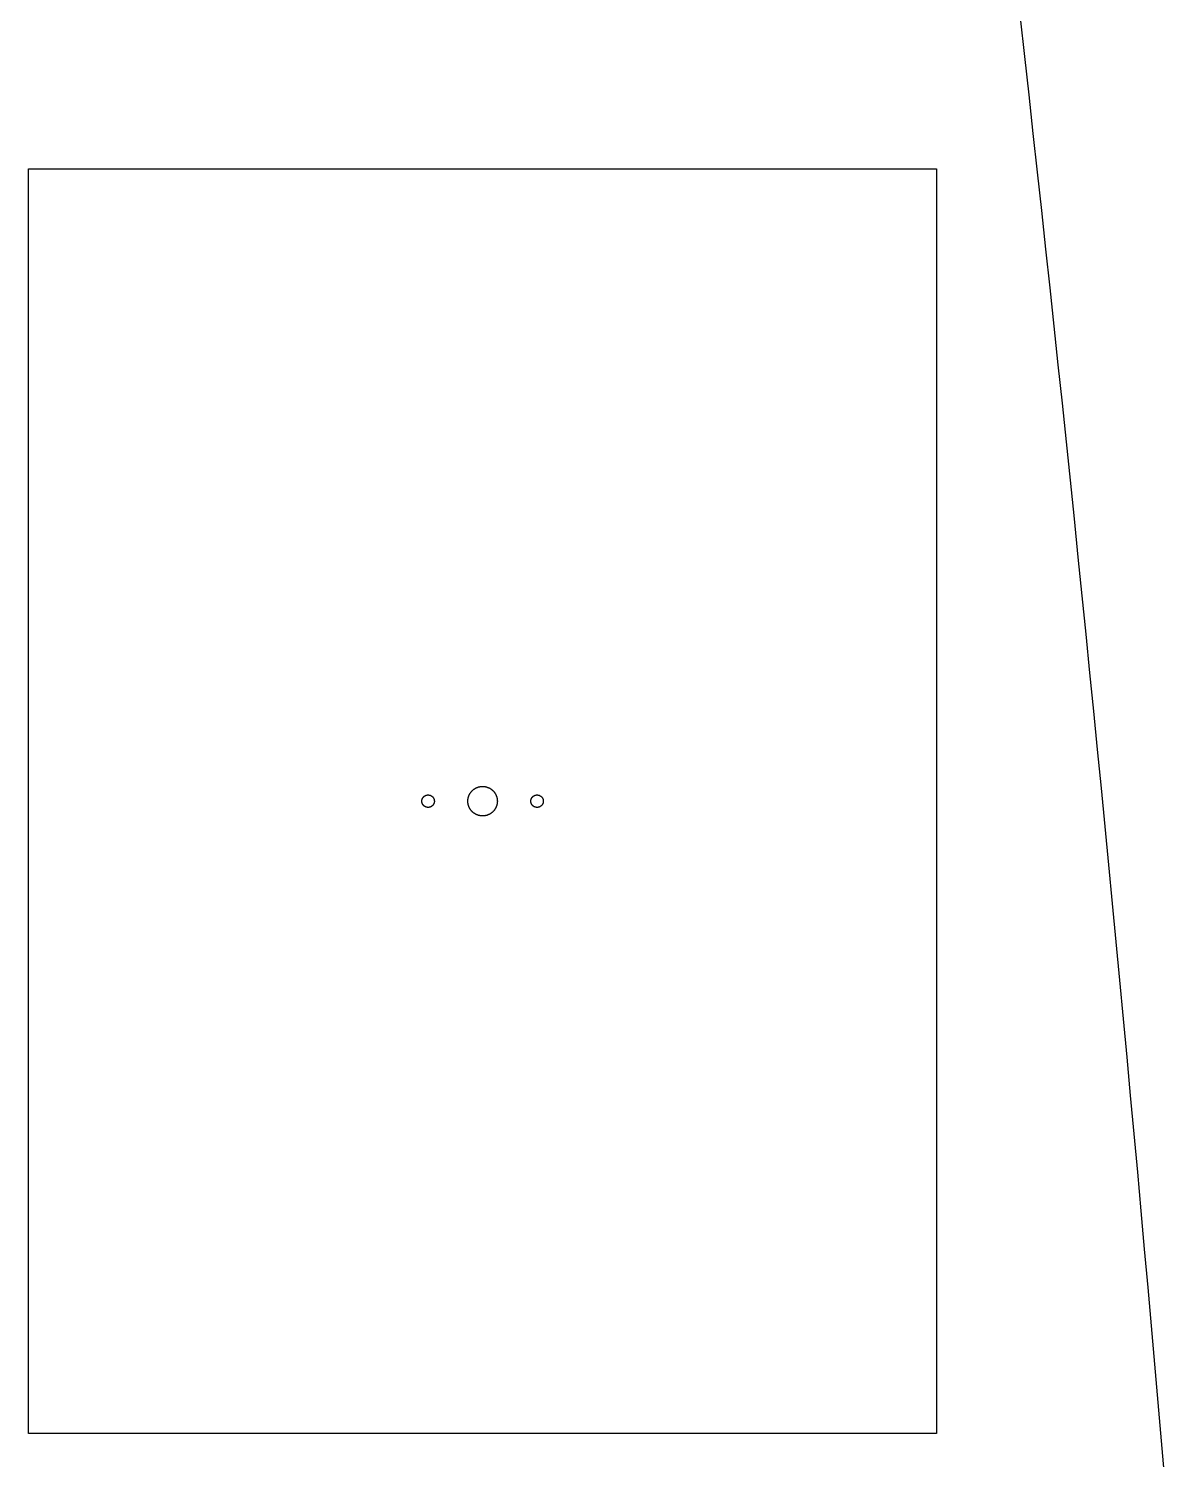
# Model space of a CAD drawing. Extents: x 20 to 1200, y -2407 to -64.
# Drawn here: x 20 to 520, y -1890 to -1259 of the extents above; entities that cross this region are included whole.
import ezdxf

# ---------------------------------------------------------------- set-up
doc = ezdxf.new("R2010")
doc.units = 0
doc.layers.add('DEFAULT', color=18, linetype='CONTINUOUS')

msp = doc.modelspace()

# ---------------------------------------------------------------- linework, layer by layer
at = {"layer": 'DEFAULT', "color": 18}
for p, q in [((20, -1878.75), (20, -1321.25)), ((20, -1321.25), (420, -1321.25)), ((420, -1321.25), (420, -1878.75)), ((420, -1878.75), (20, -1878.75))]:
    msp.add_line(p, q, dxfattribs=at)
for points in [[(456.834, -1254.67, 0), (458.733, -1271.67, 0), (460.62, -1288.67, 0), (462.495, -1305.67, 0), (464.357, -1322.66, 0), (466.207, -1339.65, 0), (468.045, -1356.64, 0), (469.87, -1373.63, 0), (471.683, -1390.61, 0), (473.484, -1407.59, 0), (475.272, -1424.57, 0), (477.048, -1441.55, 0), (478.812, -1458.52, 0), (480.563, -1475.49, 0), (482.302, -1492.46, 0), (484.029, -1509.43, 0), (485.743, -1526.39, 0), (487.446, -1543.35, 0), (489.136, -1560.31, 0), (490.814, -1577.27, 0), (492.479, -1594.22, 0), (494.132, -1611.17, 0), (495.773, -1628.12, 0), (497.402, -1645.06, 0), (499.019, -1662.01, 0), (500.623, -1678.95, 0), (502.215, -1695.89, 0), (503.795, -1712.82, 0), (505.363, -1729.75, 0), (506.919, -1746.68, 0), (508.462, -1763.61, 0), (509.994, -1780.53, 0), (511.513, -1797.45, 0), (513.02, -1814.37, 0), (514.515, -1831.29, 0), (515.997, -1848.2, 0), (517.468, -1865.11, 0), (518.926, -1882.02, 0), (520.372, -1898.92, 0)], [(226.5, -1600, 0), (226.499, -1600.13, 0), (226.495, -1600.26, 0), (226.488, -1600.39, 0), (226.479, -1600.52, 0), (226.467, -1600.65, 0), (226.452, -1600.79, 0), (226.435, -1600.92, 0), (226.414, -1601.05, 0), (226.391, -1601.19, 0), (226.364, -1601.32, 0), (226.335, -1601.46, 0), (226.302, -1601.59, 0), (226.266, -1601.73, 0), (226.227, -1601.86, 0), (226.185, -1602, 0), (226.14, -1602.13, 0), (226.092, -1602.27, 0), (226.04, -1602.4, 0), (225.986, -1602.53, 0), (225.928, -1602.67, 0), (225.866, -1602.8, 0), (225.802, -1602.93, 0), (225.734, -1603.06, 0), (225.664, -1603.19, 0), (225.59, -1603.32, 0), (225.513, -1603.44, 0), (225.433, -1603.57, 0), (225.35, -1603.69, 0), (225.264, -1603.81, 0), (225.175, -1603.93, 0), (225.083, -1604.05, 0), (224.988, -1604.17, 0), (224.891, -1604.28, 0), (224.791, -1604.39, 0), (224.688, -1604.5, 0), (224.583, -1604.61, 0), (224.475, -1604.71, 0), (224.365, -1604.82, 0), (224.253, -1604.92, 0), (224.139, -1605.01, 0), (224.022, -1605.11, 0), (223.904, -1605.2, 0), (223.783, -1605.29, 0), (223.661, -1605.37, 0), (223.537, -1605.45, 0), (223.412, -1605.53, 0), (223.285, -1605.61, 0), (223.157, -1605.68, 0), (223.028, -1605.75, 0), (222.898, -1605.82, 0), (222.766, -1605.88, 0), (222.634, -1605.94, 0), (222.501, -1606, 0), (222.368, -1606.05, 0), (222.233, -1606.1, 0), (222.099, -1606.15, 0), (221.964, -1606.2, 0), (221.829, -1606.24, 0), (221.693, -1606.28, 0), (221.558, -1606.31, 0), (221.423, -1606.34, 0), (221.288, -1606.37, 0), (221.153, -1606.4, 0), (221.019, -1606.42, 0), (220.885, -1606.44, 0), (220.752, -1606.46, 0), (220.619, -1606.47, 0), (220.487, -1606.48, 0), (220.356, -1606.49, 0), (220.226, -1606.5, 0), (220.096, -1606.5, 0), (219.968, -1606.5, 0), (219.839, -1606.5, 0), (219.709, -1606.49, 0), (219.578, -1606.49, 0), (219.447, -1606.48, 0), (219.315, -1606.46, 0), (219.182, -1606.45, 0), (219.048, -1606.43, 0), (218.914, -1606.41, 0), (218.779, -1606.38, 0), (218.645, -1606.36, 0), (218.509, -1606.33, 0), (218.374, -1606.29, 0), (218.239, -1606.26, 0), (218.104, -1606.22, 0), (217.969, -1606.17, 0), (217.834, -1606.13, 0), (217.7, -1606.08, 0), (217.566, -1606.03, 0), (217.432, -1605.97, 0), (217.3, -1605.91, 0), (217.168, -1605.85, 0), (217.037, -1605.79, 0), (216.907, -1605.72, 0), (216.778, -1605.65, 0), (216.651, -1605.57, 0), (216.525, -1605.49, 0), (216.401, -1605.41, 0), (216.278, -1605.33, 0), (216.156, -1605.24, 0), (216.037, -1605.15, 0), (215.919, -1605.06, 0), (215.804, -1604.96, 0), (215.691, -1604.87, 0), (215.579, -1604.77, 0), (215.471, -1604.66, 0), (215.364, -1604.56, 0), (215.26, -1604.45, 0), (215.159, -1604.34, 0), (215.06, -1604.22, 0), (214.964, -1604.11, 0), (214.871, -1603.99, 0), (214.78, -1603.87, 0), (214.693, -1603.75, 0), (214.608, -1603.63, 0), (214.527, -1603.51, 0), (214.448, -1603.38, 0), (214.373, -1603.25, 0), (214.301, -1603.13, 0), (214.231, -1603, 0), (214.165, -1602.86, 0), (214.103, -1602.73, 0), (214.043, -1602.6, 0), (213.987, -1602.47, 0), (213.934, -1602.33, 0), (213.884, -1602.2, 0), (213.837, -1602.07, 0), (213.793, -1601.93, 0), (213.753, -1601.79, 0), (213.715, -1601.66, 0), (213.681, -1601.52, 0), (213.65, -1601.39, 0), (213.622, -1601.25, 0), (213.597, -1601.12, 0), (213.575, -1600.99, 0), (213.556, -1600.85, 0), (213.54, -1600.72, 0), (213.526, -1600.59, 0), (213.516, -1600.45, 0), (213.508, -1600.32, 0), (213.503, -1600.19, 0), (213.5, -1600.06, 0), (213.5, -1599.94, 0), (213.503, -1599.81, 0), (213.508, -1599.68, 0), (213.516, -1599.55, 0), (213.526, -1599.41, 0), (213.54, -1599.28, 0), (213.556, -1599.15, 0), (213.575, -1599.01, 0), (213.597, -1598.88, 0), (213.622, -1598.75, 0), (213.65, -1598.61, 0), (213.681, -1598.48, 0), (213.715, -1598.34, 0), (213.753, -1598.21, 0), (213.793, -1598.07, 0), (213.837, -1597.93, 0), (213.884, -1597.8, 0), (213.934, -1597.67, 0), (213.987, -1597.53, 0), (214.043, -1597.4, 0), (214.103, -1597.27, 0), (214.165, -1597.14, 0), (214.231, -1597, 0), (214.301, -1596.87, 0), (214.373, -1596.75, 0), (214.448, -1596.62, 0), (214.527, -1596.49, 0), (214.608, -1596.37, 0), (214.693, -1596.25, 0), (214.78, -1596.13, 0), (214.871, -1596.01, 0), (214.964, -1595.89, 0), (215.06, -1595.78, 0), (215.159, -1595.66, 0), (215.26, -1595.55, 0), (215.364, -1595.44, 0), (215.471, -1595.34, 0), (215.579, -1595.23, 0), (215.691, -1595.13, 0), (215.804, -1595.04, 0), (215.919, -1594.94, 0), (216.037, -1594.85, 0), (216.156, -1594.76, 0), (216.278, -1594.67, 0), (216.401, -1594.59, 0), (216.525, -1594.51, 0), (216.651, -1594.43, 0), (216.778, -1594.35, 0), (216.907, -1594.28, 0), (217.037, -1594.21, 0), (217.168, -1594.15, 0), (217.3, -1594.09, 0), (217.432, -1594.03, 0), (217.566, -1593.97, 0), (217.7, -1593.92, 0), (217.834, -1593.87, 0), (217.969, -1593.83, 0), (218.104, -1593.78, 0), (218.239, -1593.74, 0), (218.374, -1593.71, 0), (218.509, -1593.67, 0), (218.645, -1593.64, 0), (218.779, -1593.62, 0), (218.914, -1593.59, 0), (219.048, -1593.57, 0), (219.182, -1593.55, 0), (219.315, -1593.54, 0), (219.447, -1593.52, 0), (219.578, -1593.51, 0), (219.709, -1593.51, 0), (219.839, -1593.5, 0), (219.968, -1593.5, 0), (220.096, -1593.5, 0), (220.226, -1593.5, 0), (220.356, -1593.51, 0), (220.487, -1593.52, 0), (220.619, -1593.53, 0), (220.752, -1593.54, 0), (220.885, -1593.56, 0), (221.019, -1593.58, 0), (221.153, -1593.6, 0), (221.288, -1593.63, 0), (221.423, -1593.66, 0), (221.558, -1593.69, 0), (221.693, -1593.72, 0), (221.829, -1593.76, 0), (221.964, -1593.8, 0), (222.099, -1593.85, 0), (222.233, -1593.9, 0), (222.368, -1593.95, 0), (222.501, -1594, 0), (222.634, -1594.06, 0), (222.766, -1594.12, 0), (222.898, -1594.18, 0), (223.028, -1594.25, 0), (223.157, -1594.32, 0), (223.285, -1594.39, 0), (223.412, -1594.47, 0), (223.537, -1594.55, 0), (223.661, -1594.63, 0), (223.783, -1594.71, 0), (223.904, -1594.8, 0), (224.022, -1594.89, 0), (224.139, -1594.99, 0), (224.253, -1595.08, 0), (224.365, -1595.18, 0), (224.475, -1595.29, 0), (224.583, -1595.39, 0), (224.688, -1595.5, 0), (224.791, -1595.61, 0), (224.891, -1595.72, 0), (224.988, -1595.83, 0), (225.083, -1595.95, 0), (225.175, -1596.07, 0), (225.264, -1596.19, 0), (225.35, -1596.31, 0), (225.433, -1596.43, 0), (225.513, -1596.56, 0), (225.59, -1596.68, 0), (225.664, -1596.81, 0), (225.734, -1596.94, 0), (225.802, -1597.07, 0), (225.866, -1597.2, 0), (225.928, -1597.33, 0), (225.986, -1597.47, 0), (226.04, -1597.6, 0), (226.092, -1597.73, 0), (226.14, -1597.87, 0), (226.185, -1598, 0), (226.227, -1598.14, 0), (226.266, -1598.27, 0), (226.302, -1598.41, 0), (226.335, -1598.54, 0), (226.364, -1598.68, 0), (226.391, -1598.81, 0), (226.414, -1598.95, 0), (226.435, -1599.08, 0), (226.452, -1599.21, 0), (226.467, -1599.35, 0), (226.479, -1599.48, 0), (226.488, -1599.61, 0), (226.495, -1599.74, 0), (226.499, -1599.87, 0), (226.5, -1600, 0)], [(198.75, -1600, 0), (198.749, -1600.05, 0), (198.748, -1600.11, 0), (198.745, -1600.16, 0), (198.741, -1600.22, 0), (198.736, -1600.28, 0), (198.73, -1600.33, 0), (198.722, -1600.39, 0), (198.714, -1600.45, 0), (198.704, -1600.5, 0), (198.693, -1600.56, 0), (198.68, -1600.62, 0), (198.666, -1600.67, 0), (198.651, -1600.73, 0), (198.635, -1600.79, 0), (198.617, -1600.85, 0), (198.598, -1600.9, 0), (198.577, -1600.96, 0), (198.556, -1601.02, 0), (198.532, -1601.07, 0), (198.508, -1601.13, 0), (198.482, -1601.18, 0), (198.455, -1601.24, 0), (198.426, -1601.29, 0), (198.396, -1601.35, 0), (198.365, -1601.4, 0), (198.332, -1601.46, 0), (198.299, -1601.51, 0), (198.263, -1601.56, 0), (198.227, -1601.61, 0), (198.189, -1601.66, 0), (198.15, -1601.71, 0), (198.11, -1601.76, 0), (198.069, -1601.81, 0), (198.027, -1601.86, 0), (197.983, -1601.9, 0), (197.939, -1601.95, 0), (197.893, -1601.99, 0), (197.847, -1602.04, 0), (197.799, -1602.08, 0), (197.751, -1602.12, 0), (197.702, -1602.16, 0), (197.652, -1602.2, 0), (197.601, -1602.24, 0), (197.549, -1602.27, 0), (197.497, -1602.31, 0), (197.444, -1602.34, 0), (197.39, -1602.37, 0), (197.336, -1602.4, 0), (197.281, -1602.43, 0), (197.226, -1602.46, 0), (197.17, -1602.49, 0), (197.114, -1602.51, 0), (197.058, -1602.54, 0), (197.002, -1602.56, 0), (196.945, -1602.58, 0), (196.888, -1602.6, 0), (196.831, -1602.62, 0), (196.774, -1602.64, 0), (196.716, -1602.66, 0), (196.659, -1602.67, 0), (196.602, -1602.68, 0), (196.545, -1602.7, 0), (196.488, -1602.71, 0), (196.431, -1602.72, 0), (196.374, -1602.72, 0), (196.318, -1602.73, 0), (196.262, -1602.74, 0), (196.206, -1602.74, 0), (196.151, -1602.75, 0), (196.096, -1602.75, 0), (196.041, -1602.75, 0), (195.986, -1602.75, 0), (195.932, -1602.75, 0), (195.877, -1602.75, 0), (195.822, -1602.74, 0), (195.766, -1602.74, 0), (195.71, -1602.73, 0), (195.654, -1602.73, 0), (195.597, -1602.72, 0), (195.54, -1602.71, 0), (195.484, -1602.7, 0), (195.427, -1602.69, 0), (195.369, -1602.68, 0), (195.312, -1602.66, 0), (195.255, -1602.65, 0), (195.198, -1602.63, 0), (195.141, -1602.61, 0), (195.084, -1602.59, 0), (195.027, -1602.57, 0), (194.97, -1602.55, 0), (194.914, -1602.53, 0), (194.858, -1602.5, 0), (194.802, -1602.48, 0), (194.746, -1602.45, 0), (194.691, -1602.42, 0), (194.637, -1602.39, 0), (194.583, -1602.36, 0), (194.53, -1602.32, 0), (194.477, -1602.29, 0), (194.425, -1602.25, 0), (194.374, -1602.22, 0), (194.323, -1602.18, 0), (194.274, -1602.14, 0), (194.225, -1602.1, 0), (194.177, -1602.06, 0), (194.13, -1602.02, 0), (194.084, -1601.97, 0), (194.039, -1601.93, 0), (193.995, -1601.88, 0), (193.952, -1601.84, 0), (193.91, -1601.79, 0), (193.869, -1601.74, 0), (193.83, -1601.69, 0), (193.792, -1601.64, 0), (193.755, -1601.59, 0), (193.719, -1601.54, 0), (193.684, -1601.48, 0), (193.651, -1601.43, 0), (193.619, -1601.38, 0), (193.589, -1601.32, 0), (193.559, -1601.27, 0), (193.532, -1601.21, 0), (193.505, -1601.16, 0), (193.48, -1601.1, 0), (193.456, -1601.04, 0), (193.433, -1600.99, 0), (193.412, -1600.93, 0), (193.392, -1600.87, 0), (193.374, -1600.82, 0), (193.357, -1600.76, 0), (193.341, -1600.7, 0), (193.327, -1600.64, 0), (193.314, -1600.59, 0), (193.302, -1600.53, 0), (193.291, -1600.47, 0), (193.282, -1600.42, 0), (193.274, -1600.36, 0), (193.267, -1600.3, 0), (193.261, -1600.25, 0), (193.257, -1600.19, 0), (193.253, -1600.14, 0), (193.251, -1600.08, 0), (193.25, -1600.03, 0), (193.25, -1599.97, 0), (193.251, -1599.92, 0), (193.253, -1599.86, 0), (193.257, -1599.81, 0), (193.261, -1599.75, 0), (193.267, -1599.7, 0), (193.274, -1599.64, 0), (193.282, -1599.58, 0), (193.291, -1599.53, 0), (193.302, -1599.47, 0), (193.314, -1599.41, 0), (193.327, -1599.36, 0), (193.341, -1599.3, 0), (193.357, -1599.24, 0), (193.374, -1599.18, 0), (193.392, -1599.13, 0), (193.412, -1599.07, 0), (193.433, -1599.01, 0), (193.456, -1598.96, 0), (193.48, -1598.9, 0), (193.505, -1598.84, 0), (193.532, -1598.79, 0), (193.559, -1598.73, 0), (193.589, -1598.68, 0), (193.619, -1598.62, 0), (193.651, -1598.57, 0), (193.684, -1598.52, 0), (193.719, -1598.46, 0), (193.755, -1598.41, 0), (193.792, -1598.36, 0), (193.83, -1598.31, 0), (193.869, -1598.26, 0), (193.91, -1598.21, 0), (193.952, -1598.16, 0), (193.995, -1598.12, 0), (194.039, -1598.07, 0), (194.084, -1598.03, 0), (194.13, -1597.98, 0), (194.177, -1597.94, 0), (194.225, -1597.9, 0), (194.274, -1597.86, 0), (194.323, -1597.82, 0), (194.374, -1597.78, 0), (194.425, -1597.75, 0), (194.477, -1597.71, 0), (194.53, -1597.68, 0), (194.583, -1597.64, 0), (194.637, -1597.61, 0), (194.691, -1597.58, 0), (194.746, -1597.55, 0), (194.802, -1597.52, 0), (194.858, -1597.5, 0), (194.914, -1597.47, 0), (194.97, -1597.45, 0), (195.027, -1597.43, 0), (195.084, -1597.41, 0), (195.141, -1597.39, 0), (195.198, -1597.37, 0), (195.255, -1597.35, 0), (195.312, -1597.34, 0), (195.369, -1597.32, 0), (195.427, -1597.31, 0), (195.484, -1597.3, 0), (195.54, -1597.29, 0), (195.597, -1597.28, 0), (195.654, -1597.27, 0), (195.71, -1597.27, 0), (195.766, -1597.26, 0), (195.822, -1597.26, 0), (195.877, -1597.25, 0), (195.932, -1597.25, 0), (195.986, -1597.25, 0), (196.041, -1597.25, 0), (196.096, -1597.25, 0), (196.151, -1597.25, 0), (196.206, -1597.26, 0), (196.262, -1597.26, 0), (196.318, -1597.27, 0), (196.374, -1597.28, 0), (196.431, -1597.28, 0), (196.488, -1597.29, 0), (196.545, -1597.3, 0), (196.602, -1597.32, 0), (196.659, -1597.33, 0), (196.716, -1597.34, 0), (196.774, -1597.36, 0), (196.831, -1597.38, 0), (196.888, -1597.4, 0), (196.945, -1597.42, 0), (197.002, -1597.44, 0), (197.058, -1597.46, 0), (197.114, -1597.49, 0), (197.17, -1597.51, 0), (197.226, -1597.54, 0), (197.281, -1597.57, 0), (197.336, -1597.6, 0), (197.39, -1597.63, 0), (197.444, -1597.66, 0), (197.497, -1597.69, 0), (197.549, -1597.73, 0), (197.601, -1597.76, 0), (197.652, -1597.8, 0), (197.702, -1597.84, 0), (197.751, -1597.88, 0), (197.799, -1597.92, 0), (197.847, -1597.96, 0), (197.893, -1598.01, 0), (197.939, -1598.05, 0), (197.983, -1598.1, 0), (198.027, -1598.14, 0), (198.069, -1598.19, 0), (198.11, -1598.24, 0), (198.15, -1598.29, 0), (198.189, -1598.34, 0), (198.227, -1598.39, 0), (198.263, -1598.44, 0), (198.299, -1598.49, 0), (198.332, -1598.54, 0), (198.365, -1598.6, 0), (198.396, -1598.65, 0), (198.426, -1598.71, 0), (198.455, -1598.76, 0), (198.482, -1598.82, 0), (198.508, -1598.87, 0), (198.532, -1598.93, 0), (198.556, -1598.98, 0), (198.577, -1599.04, 0), (198.598, -1599.1, 0), (198.617, -1599.15, 0), (198.635, -1599.21, 0), (198.651, -1599.27, 0), (198.666, -1599.33, 0), (198.68, -1599.38, 0), (198.693, -1599.44, 0), (198.704, -1599.5, 0), (198.714, -1599.55, 0), (198.722, -1599.61, 0), (198.73, -1599.67, 0), (198.736, -1599.72, 0), (198.741, -1599.78, 0), (198.745, -1599.84, 0), (198.748, -1599.89, 0), (198.749, -1599.95, 0), (198.75, -1600, 0)], [(246.75, -1600, 0), (246.749, -1600.05, 0), (246.748, -1600.11, 0), (246.745, -1600.16, 0), (246.741, -1600.22, 0), (246.736, -1600.28, 0), (246.73, -1600.33, 0), (246.722, -1600.39, 0), (246.714, -1600.45, 0), (246.704, -1600.5, 0), (246.693, -1600.56, 0), (246.68, -1600.62, 0), (246.666, -1600.67, 0), (246.651, -1600.73, 0), (246.635, -1600.79, 0), (246.617, -1600.85, 0), (246.598, -1600.9, 0), (246.577, -1600.96, 0), (246.556, -1601.02, 0), (246.532, -1601.07, 0), (246.508, -1601.13, 0), (246.482, -1601.18, 0), (246.455, -1601.24, 0), (246.426, -1601.29, 0), (246.396, -1601.35, 0), (246.365, -1601.4, 0), (246.332, -1601.46, 0), (246.299, -1601.51, 0), (246.263, -1601.56, 0), (246.227, -1601.61, 0), (246.189, -1601.66, 0), (246.15, -1601.71, 0), (246.11, -1601.76, 0), (246.069, -1601.81, 0), (246.027, -1601.86, 0), (245.983, -1601.9, 0), (245.939, -1601.95, 0), (245.893, -1601.99, 0), (245.847, -1602.04, 0), (245.799, -1602.08, 0), (245.751, -1602.12, 0), (245.702, -1602.16, 0), (245.652, -1602.2, 0), (245.601, -1602.24, 0), (245.549, -1602.27, 0), (245.497, -1602.31, 0), (245.444, -1602.34, 0), (245.39, -1602.37, 0), (245.336, -1602.4, 0), (245.281, -1602.43, 0), (245.226, -1602.46, 0), (245.17, -1602.49, 0), (245.114, -1602.51, 0), (245.058, -1602.54, 0), (245.002, -1602.56, 0), (244.945, -1602.58, 0), (244.888, -1602.6, 0), (244.831, -1602.62, 0), (244.774, -1602.64, 0), (244.716, -1602.66, 0), (244.659, -1602.67, 0), (244.602, -1602.68, 0), (244.545, -1602.7, 0), (244.488, -1602.71, 0), (244.431, -1602.72, 0), (244.374, -1602.72, 0), (244.318, -1602.73, 0), (244.262, -1602.74, 0), (244.206, -1602.74, 0), (244.151, -1602.75, 0), (244.096, -1602.75, 0), (244.041, -1602.75, 0), (243.986, -1602.75, 0), (243.932, -1602.75, 0), (243.877, -1602.75, 0), (243.822, -1602.74, 0), (243.766, -1602.74, 0), (243.71, -1602.73, 0), (243.654, -1602.73, 0), (243.597, -1602.72, 0), (243.54, -1602.71, 0), (243.484, -1602.7, 0), (243.427, -1602.69, 0), (243.369, -1602.68, 0), (243.312, -1602.66, 0), (243.255, -1602.65, 0), (243.198, -1602.63, 0), (243.141, -1602.61, 0), (243.084, -1602.59, 0), (243.027, -1602.57, 0), (242.97, -1602.55, 0), (242.914, -1602.53, 0), (242.858, -1602.5, 0), (242.802, -1602.48, 0), (242.746, -1602.45, 0), (242.691, -1602.42, 0), (242.637, -1602.39, 0), (242.583, -1602.36, 0), (242.53, -1602.32, 0), (242.477, -1602.29, 0), (242.425, -1602.25, 0), (242.374, -1602.22, 0), (242.323, -1602.18, 0), (242.274, -1602.14, 0), (242.225, -1602.1, 0), (242.177, -1602.06, 0), (242.13, -1602.02, 0), (242.084, -1601.97, 0), (242.039, -1601.93, 0), (241.995, -1601.88, 0), (241.952, -1601.84, 0), (241.91, -1601.79, 0), (241.869, -1601.74, 0), (241.83, -1601.69, 0), (241.792, -1601.64, 0), (241.755, -1601.59, 0), (241.719, -1601.54, 0), (241.684, -1601.48, 0), (241.651, -1601.43, 0), (241.619, -1601.38, 0), (241.589, -1601.32, 0), (241.559, -1601.27, 0), (241.532, -1601.21, 0), (241.505, -1601.16, 0), (241.48, -1601.1, 0), (241.456, -1601.04, 0), (241.433, -1600.99, 0), (241.412, -1600.93, 0), (241.392, -1600.87, 0), (241.374, -1600.82, 0), (241.357, -1600.76, 0), (241.341, -1600.7, 0), (241.327, -1600.64, 0), (241.314, -1600.59, 0), (241.302, -1600.53, 0), (241.291, -1600.47, 0), (241.282, -1600.42, 0), (241.274, -1600.36, 0), (241.267, -1600.3, 0), (241.261, -1600.25, 0), (241.257, -1600.19, 0), (241.253, -1600.14, 0), (241.251, -1600.08, 0), (241.25, -1600.03, 0), (241.25, -1599.97, 0), (241.251, -1599.92, 0), (241.253, -1599.86, 0), (241.257, -1599.81, 0), (241.261, -1599.75, 0), (241.267, -1599.7, 0), (241.274, -1599.64, 0), (241.282, -1599.58, 0), (241.291, -1599.53, 0), (241.302, -1599.47, 0), (241.314, -1599.41, 0), (241.327, -1599.36, 0), (241.341, -1599.3, 0), (241.357, -1599.24, 0), (241.374, -1599.18, 0), (241.392, -1599.13, 0), (241.412, -1599.07, 0), (241.433, -1599.01, 0), (241.456, -1598.96, 0), (241.48, -1598.9, 0), (241.505, -1598.84, 0), (241.532, -1598.79, 0), (241.559, -1598.73, 0), (241.589, -1598.68, 0), (241.619, -1598.62, 0), (241.651, -1598.57, 0), (241.684, -1598.52, 0), (241.719, -1598.46, 0), (241.755, -1598.41, 0), (241.792, -1598.36, 0), (241.83, -1598.31, 0), (241.869, -1598.26, 0), (241.91, -1598.21, 0), (241.952, -1598.16, 0), (241.995, -1598.12, 0), (242.039, -1598.07, 0), (242.084, -1598.03, 0), (242.13, -1597.98, 0), (242.177, -1597.94, 0), (242.225, -1597.9, 0), (242.274, -1597.86, 0), (242.323, -1597.82, 0), (242.374, -1597.78, 0), (242.425, -1597.75, 0), (242.477, -1597.71, 0), (242.53, -1597.68, 0), (242.583, -1597.64, 0), (242.637, -1597.61, 0), (242.691, -1597.58, 0), (242.746, -1597.55, 0), (242.802, -1597.52, 0), (242.858, -1597.5, 0), (242.914, -1597.47, 0), (242.97, -1597.45, 0), (243.027, -1597.43, 0), (243.084, -1597.41, 0), (243.141, -1597.39, 0), (243.198, -1597.37, 0), (243.255, -1597.35, 0), (243.312, -1597.34, 0), (243.369, -1597.32, 0), (243.427, -1597.31, 0), (243.484, -1597.3, 0), (243.54, -1597.29, 0), (243.597, -1597.28, 0), (243.654, -1597.27, 0), (243.71, -1597.27, 0), (243.766, -1597.26, 0), (243.822, -1597.26, 0), (243.877, -1597.25, 0), (243.932, -1597.25, 0), (243.986, -1597.25, 0), (244.041, -1597.25, 0), (244.096, -1597.25, 0), (244.151, -1597.25, 0), (244.206, -1597.26, 0), (244.262, -1597.26, 0), (244.318, -1597.27, 0), (244.374, -1597.28, 0), (244.431, -1597.28, 0), (244.488, -1597.29, 0), (244.545, -1597.3, 0), (244.602, -1597.32, 0), (244.659, -1597.33, 0), (244.716, -1597.34, 0), (244.774, -1597.36, 0), (244.831, -1597.38, 0), (244.888, -1597.4, 0), (244.945, -1597.42, 0), (245.002, -1597.44, 0), (245.058, -1597.46, 0), (245.114, -1597.49, 0), (245.17, -1597.51, 0), (245.226, -1597.54, 0), (245.281, -1597.57, 0), (245.336, -1597.6, 0), (245.39, -1597.63, 0), (245.444, -1597.66, 0), (245.497, -1597.69, 0), (245.549, -1597.73, 0), (245.601, -1597.76, 0), (245.652, -1597.8, 0), (245.702, -1597.84, 0), (245.751, -1597.88, 0), (245.799, -1597.92, 0), (245.847, -1597.96, 0), (245.893, -1598.01, 0), (245.939, -1598.05, 0), (245.983, -1598.1, 0), (246.027, -1598.14, 0), (246.069, -1598.19, 0), (246.11, -1598.24, 0), (246.15, -1598.29, 0), (246.189, -1598.34, 0), (246.227, -1598.39, 0), (246.263, -1598.44, 0), (246.299, -1598.49, 0), (246.332, -1598.54, 0), (246.365, -1598.6, 0), (246.396, -1598.65, 0), (246.426, -1598.71, 0), (246.455, -1598.76, 0), (246.482, -1598.82, 0), (246.508, -1598.87, 0), (246.532, -1598.93, 0), (246.556, -1598.98, 0), (246.577, -1599.04, 0), (246.598, -1599.1, 0), (246.617, -1599.15, 0), (246.635, -1599.21, 0), (246.651, -1599.27, 0), (246.666, -1599.33, 0), (246.68, -1599.38, 0), (246.693, -1599.44, 0), (246.704, -1599.5, 0), (246.714, -1599.55, 0), (246.722, -1599.61, 0), (246.73, -1599.67, 0), (246.736, -1599.72, 0), (246.741, -1599.78, 0), (246.745, -1599.84, 0), (246.748, -1599.89, 0), (246.749, -1599.95, 0), (246.75, -1600, 0)]]:
    msp.add_polyline3d(points, dxfattribs=at)

doc.saveas('drawing.dxf')
